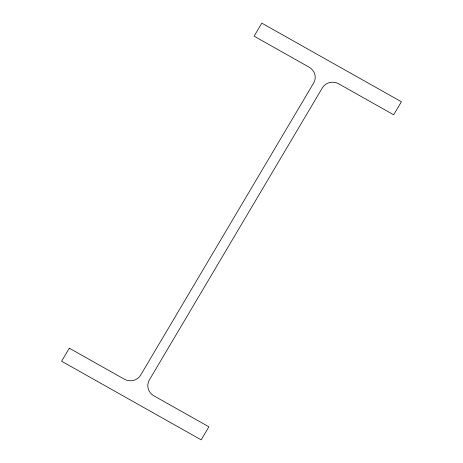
<?xml version="1.0" encoding="UTF-8"?>
<svg xmlns="http://www.w3.org/2000/svg" width="463" height="463" viewBox="0 0 463 463"><rect width="100%" height="100%" fill="white"/><g stroke="black" fill="none" stroke-linecap="round" stroke-linejoin="round"><path stroke-width="0.69" d="M69.311 348.199L61.591 361.238L201.174 439.85L208.894 426.811L153.861 395.813A11.986 11.477 15 0 1 149.312 380.042L322.37 87.843A11.986 11.477 15 0 1 338.65 83.809L393.689 114.801L401.409 101.762L261.826 23.15L254.106 36.189L309.139 67.187A11.986 11.477 15 0 1 313.688 82.958L140.63 375.157A11.986 11.477 15 0 1 124.35 379.191L69.311 348.199"/></g></svg>
